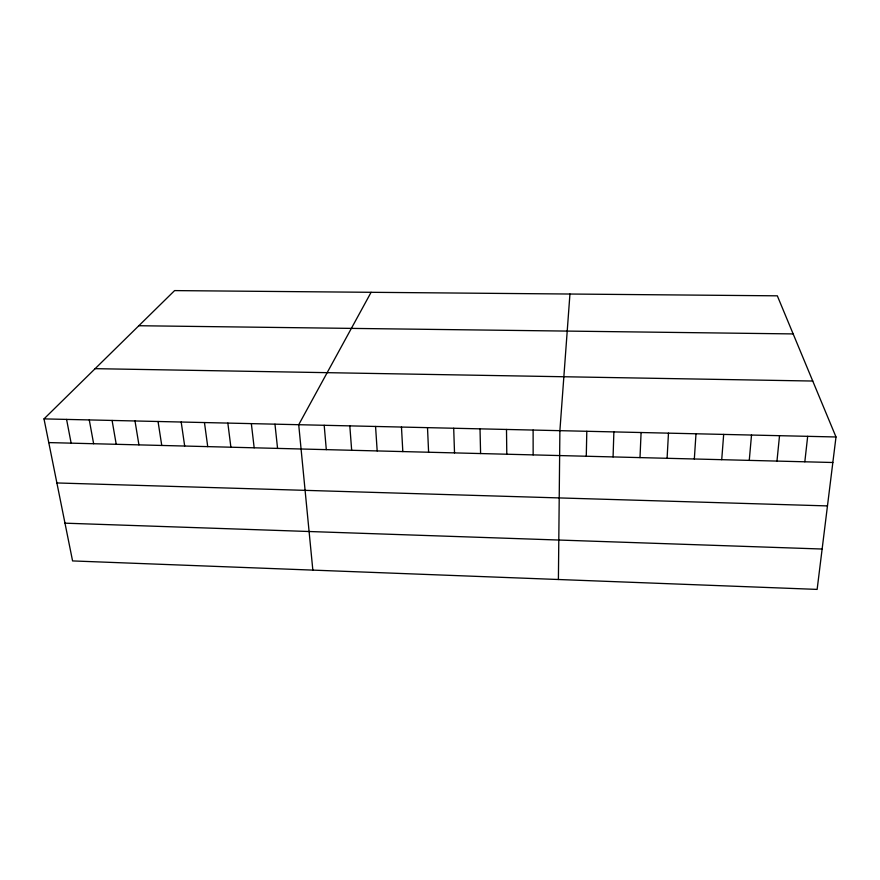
<?xml version="1.0" encoding="UTF-8"?>
<svg xmlns="http://www.w3.org/2000/svg" width="880" height="880" viewBox="0 0 880 880"><rect width="100%" height="100%" fill="white"/><g stroke="black" fill="none" stroke-linecap="round" stroke-linejoin="round"><path stroke-width="1.32" d="M558.404 579.502L559.889 430.672L569.943 294.03M586.278 456.247L586.806 431.288M613.074 456.918L613.877 431.904M640.002 457.611L641.091 432.52M667.095 458.293L668.47 433.147M694.331 458.986L695.992 433.774M721.721 459.679L723.679 434.412M749.265 460.383L751.52 435.039M776.974 461.087L779.526 435.688M804.826 461.791L807.675 436.326M836 436.975L817.135 589.402L72.578 560.923L44 418.891L174.603 290.598L777.326 295.823L836 436.975L44 418.891M371.096 292.303L298.716 424.71L312.84 570.108M138.842 325.732L793.155 333.916M95.128 368.665L812.746 381.04M48.763 442.585L832.843 462.506M56.892 482.955L827.464 505.912M64.977 523.171L822.129 549.032M66.583 419.408L71.137 443.157M89.276 419.925L93.632 443.729M112.09 420.453L116.226 444.301M135.003 420.97L138.93 444.873M158.048 421.498L161.755 445.456M181.192 422.026L184.679 446.039M204.457 422.554L207.724 446.622M227.843 423.093L230.89 447.216M251.35 423.632L254.166 447.799M274.967 424.171L277.563 448.404M324.192 425.293L326.304 449.636M349.811 425.876L351.67 450.285M375.562 426.459L377.179 450.934M401.467 427.053L402.82 451.583M427.504 427.647L428.604 452.232M453.695 428.241L454.52 452.892M480.018 428.846L480.59 453.552M506.495 429.451L506.792 454.223M533.115 430.056L533.148 454.894"/></g></svg>
